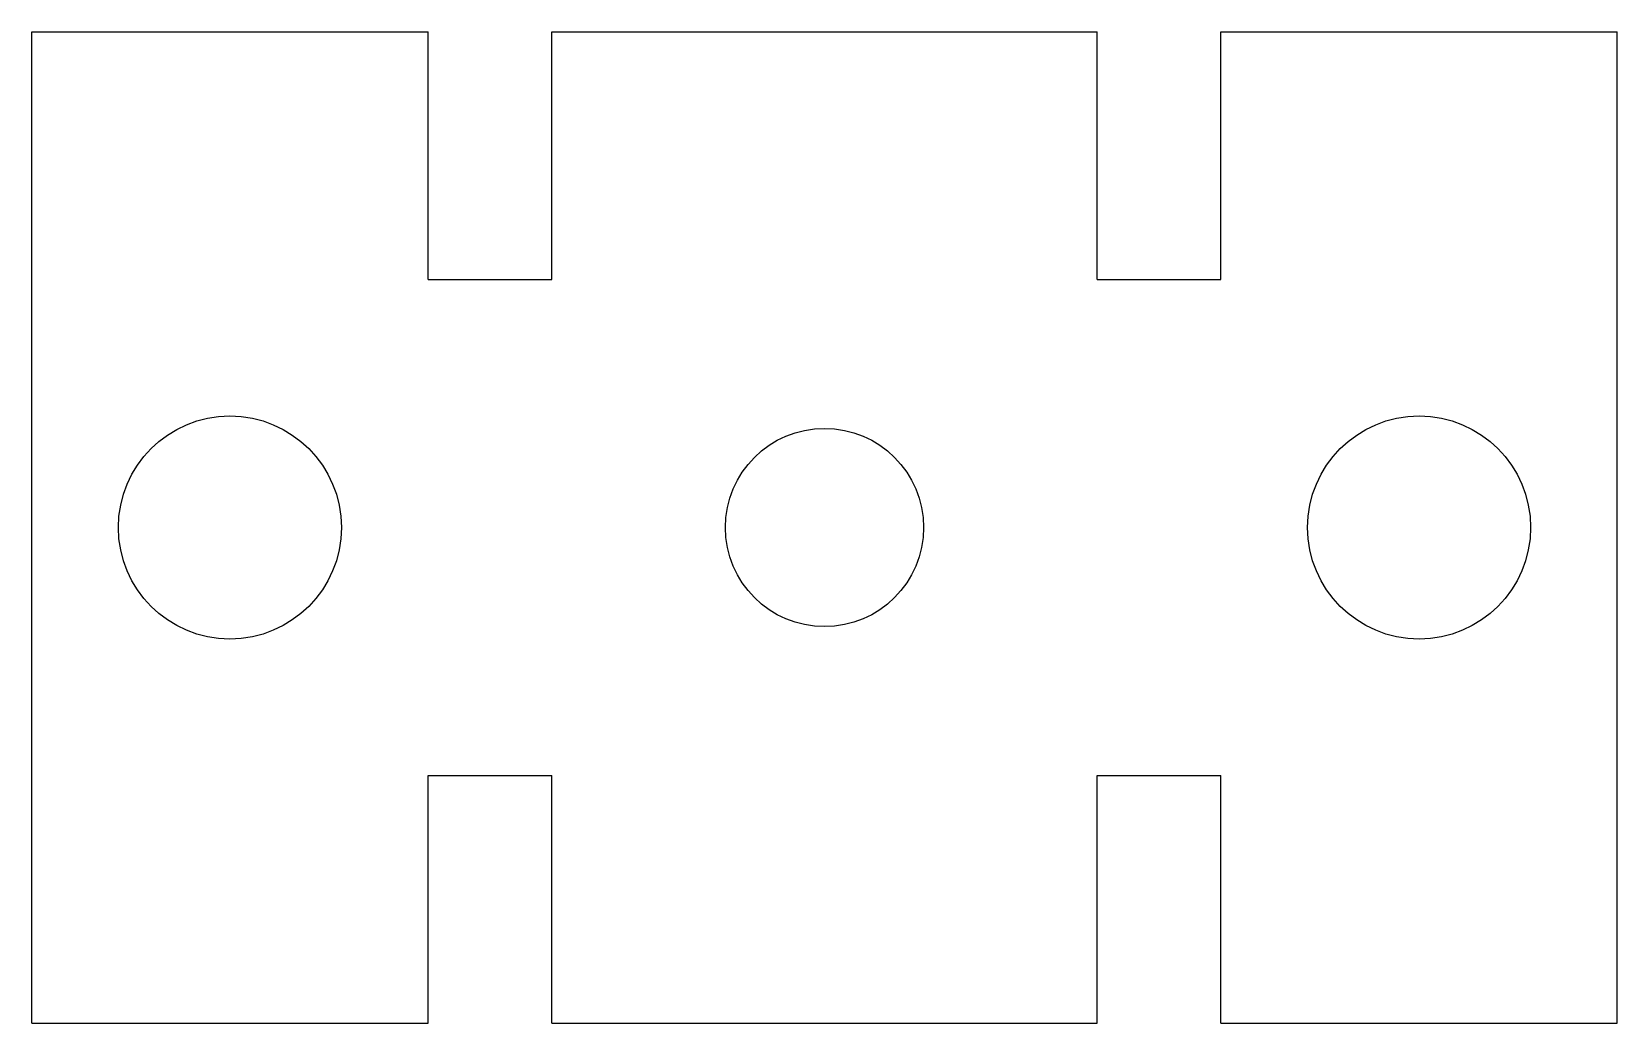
# Model space of a CAD drawing. Header units: millimetres. Extents: x 4 to 36, y -10 to 10.
import ezdxf

# ---------------------------------------------------------------- set-up
doc = ezdxf.new("R2010")
doc.units = ezdxf.units.MM
doc.layers.add('Part', color=7, linetype='CONTINUOUS')

msp = doc.modelspace()

# ---------------------------------------------------------------- linework, layer by layer
at = {"layer": 'Part'}
for p, q in [((4, -10, -24), (4, 10, -24)), ((4, 10, -25.5), (4, 10, -24)), ((4, -10, -25.5), (4, 10, -25.5)), ((4, 10, -24), (12, 10, -24)), ((4, -10, -24), (4, 10, -24)), ((4, 10, -25.5), (12, 10, -25.5)), ((4, 10, -24), (12, 10, -24)), ((4, 10, -25.5), (4, 10, -24)), ((4, 10, -25.5), (12, 10, -25.5)), ((4, -10, -25.5), (4, 10, -25.5)), ((12, 5, -24), (12, 10, -24)), ((12, 10, -25.5), (12, 10, -24)), ((12, 5, -25.5), (12, 10, -25.5)), ((12, 5, -24), (12, 10, -24)), ((12, 10, -25.5), (12, 10, -24)), ((12, 5, -25.5), (12, 10, -25.5)), ((14.5, 5, -24), (14.5, 10, -24)), ((14.5, 10, -24), (25.5, 10, -24)), ((14.5, 5, -25.5), (14.5, 10, -25.5)), ((14.5, 10, -25.5), (25.5, 10, -25.5)), ((14.5, 5, -24), (14.5, 10, -24)), ((14.5, 10, -25.5), (14.5, 10, -24)), ((14.5, 5, -25.5), (14.5, 10, -25.5)), ((14.5, 10, -25.5), (25.5, 10, -25.5)), ((14.5, 10, -24), (25.5, 10, -24)), ((14.5, 10, -25.5), (14.5, 10, -24)), ((25.5, 5, -24), (25.5, 10, -24)), ((25.5, 5, -25.5), (25.5, 10, -25.5)), ((25.5, 10, -25.5), (25.5, 10, -24)), ((25.5, 5, -24), (25.5, 10, -24)), ((25.5, 10, -25.5), (25.5, 10, -24)), ((25.5, 5, -25.5), (25.5, 10, -25.5)), ((28, 5, -24), (28, 10, -24)), ((28, 10, -24), (36, 10, -24)), ((28, 5, -25.5), (28, 10, -25.5)), ((28, 10, -25.5), (36, 10, -25.5)), ((28, 5, -24), (28, 10, -24)), ((28, 10, -25.5), (28, 10, -24)), ((28, 5, -25.5), (28, 10, -25.5)), ((28, 10, -25.5), (36, 10, -25.5)), ((28, 10, -24), (36, 10, -24)), ((28, 10, -25.5), (28, 10, -24)), ((36, -10, -24), (36, 10, -24)), ((36, -10, -25.5), (36, 10, -25.5)), ((36, 10, -25.5), (36, 10, -24)), ((36, -10, -24), (36, 10, -24)), ((36, 10, -25.5), (36, 10, -24)), ((36, -10, -25.5), (36, 10, -25.5)), ((12, 5, -24), (14.5, 5, -24)), ((12, 5, -25.5), (14.5, 5, -25.5)), ((12, 5, -25.5), (12, 5, -24)), ((12, 5, -25.5), (14.5, 5, -25.5)), ((12, 5, -24), (14.5, 5, -24)), ((12, 5, -25.5), (12, 5, -24)), ((14.5, 5, -25.5), (14.5, 5, -24)), ((14.5, 5, -25.5), (14.5, 5, -24)), ((25.5, 5, -24), (28, 5, -24)), ((25.5, 5, -25.5), (28, 5, -25.5)), ((25.5, 5, -25.5), (25.5, 5, -24)), ((25.5, 5, -25.5), (28, 5, -25.5)), ((25.5, 5, -24), (28, 5, -24)), ((25.5, 5, -25.5), (25.5, 5, -24)), ((28, 5, -25.5), (28, 5, -24)), ((28, 5, -25.5), (28, 5, -24)), ((10.25, 0, -25.5), (10.25, 0, -24)), ((10.25, 0, -25.5), (10.25, 0, -24)), ((22, 0, -25.5), (22, 0, -24)), ((22, 0, -25.5), (22, 0, -24)), ((34.25, 0, -25.5), (34.25, 0, -24)), ((34.25, 0, -25.5), (34.25, 0, -24)), ((12, -10, -24), (12, -5, -24)), ((12, -5, -24), (14.5, -5, -24)), ((12, -10, -25.5), (12, -5, -25.5)), ((12, -5, -25.5), (14.5, -5, -25.5)), ((12, -10, -24), (12, -5, -24)), ((12, -5, -25.5), (12, -5, -24)), ((12, -10, -25.5), (12, -5, -25.5)), ((12, -5, -25.5), (14.5, -5, -25.5)), ((12, -5, -24), (14.5, -5, -24)), ((12, -5, -25.5), (12, -5, -24)), ((14.5, -10, -24), (14.5, -5, -24)), ((14.5, -10, -25.5), (14.5, -5, -25.5)), ((14.5, -5, -25.5), (14.5, -5, -24)), ((14.5, -10, -24), (14.5, -5, -24)), ((14.5, -5, -25.5), (14.5, -5, -24)), ((14.5, -10, -25.5), (14.5, -5, -25.5)), ((25.5, -10, -24), (25.5, -5, -24)), ((25.5, -5, -24), (28, -5, -24)), ((25.5, -10, -25.5), (25.5, -5, -25.5)), ((25.5, -5, -25.5), (28, -5, -25.5)), ((25.5, -10, -24), (25.5, -5, -24)), ((25.5, -5, -25.5), (25.5, -5, -24)), ((25.5, -10, -25.5), (25.5, -5, -25.5)), ((25.5, -5, -25.5), (28, -5, -25.5)), ((25.5, -5, -24), (28, -5, -24)), ((25.5, -5, -25.5), (25.5, -5, -24)), ((28, -10, -24), (28, -5, -24)), ((28, -10, -25.5), (28, -5, -25.5)), ((28, -5, -25.5), (28, -5, -24)), ((28, -10, -24), (28, -5, -24)), ((28, -5, -25.5), (28, -5, -24)), ((28, -10, -25.5), (28, -5, -25.5)), ((4, -10, -25.5), (4, -10, -24)), ((4, -10, -25.5), (12, -10, -25.5)), ((4, -10, -24), (12, -10, -24)), ((4, -10, -25.5), (4, -10, -24)), ((4, -10, -24), (12, -10, -24)), ((4, -10, -25.5), (12, -10, -25.5)), ((12, -10, -25.5), (12, -10, -24)), ((12, -10, -25.5), (12, -10, -24)), ((14.5, -10, -24), (25.5, -10, -24)), ((14.5, -10, -25.5), (25.5, -10, -25.5)), ((14.5, -10, -25.5), (14.5, -10, -24)), ((14.5, -10, -25.5), (25.5, -10, -25.5)), ((14.5, -10, -24), (25.5, -10, -24)), ((14.5, -10, -25.5), (14.5, -10, -24)), ((25.5, -10, -25.5), (25.5, -10, -24)), ((25.5, -10, -25.5), (25.5, -10, -24)), ((28, -10, -24), (36, -10, -24)), ((28, -10, -25.5), (36, -10, -25.5)), ((28, -10, -25.5), (28, -10, -24)), ((28, -10, -25.5), (36, -10, -25.5)), ((28, -10, -24), (36, -10, -24)), ((28, -10, -25.5), (28, -10, -24)), ((36, -10, -25.5), (36, -10, -24)), ((36, -10, -25.5), (36, -10, -24))]:
    msp.add_line(p, q, dxfattribs=at)
for centre, radius in [((8, 0, -24), 2.25), ((8, 0, -25.5), 2.25), ((8, 0, -24), 2.25), ((8, 0, -25.5), 2.25), ((32, 0, -24), 2.25), ((32, 0, -25.5), 2.25), ((32, 0, -24), 2.25), ((32, 0, -25.5), 2.25), ((20, 0, -24), 2), ((20, 0, -25.5), 2), ((20, 0, -24), 2), ((20, 0, -25.5), 2)]:
    msp.add_circle(centre, radius, dxfattribs=at)

doc.saveas('drawing.dxf')
